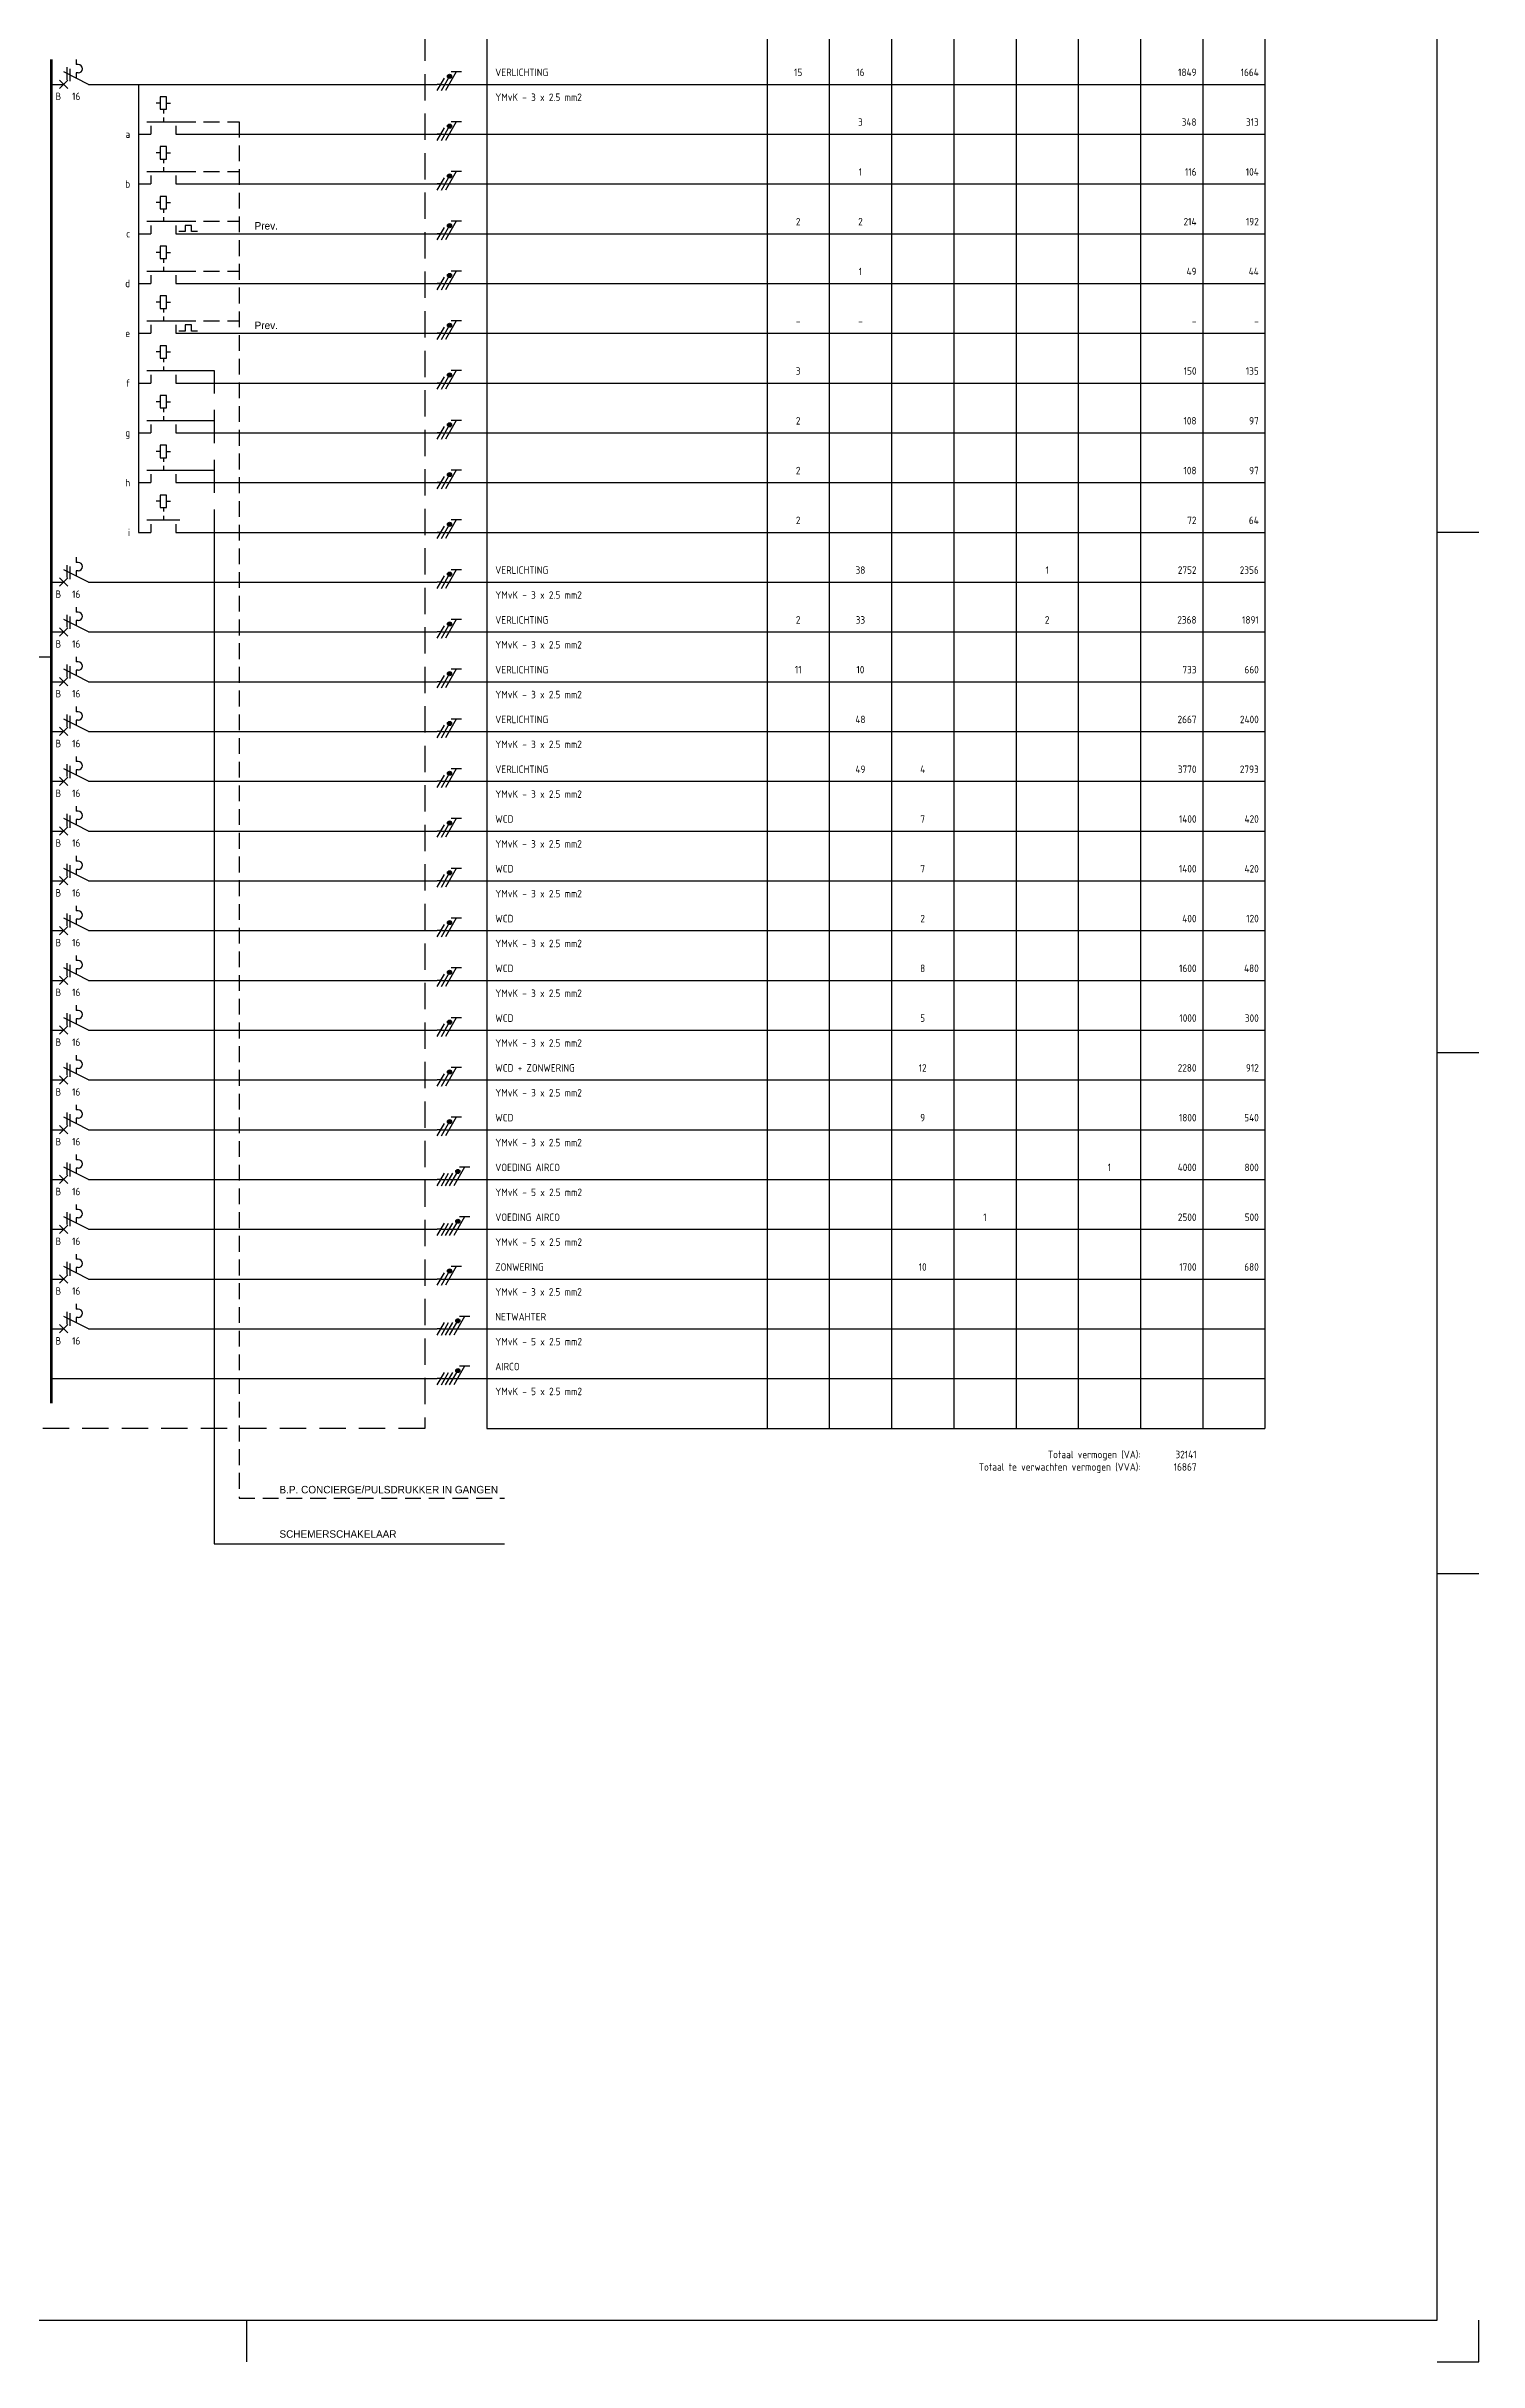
# Model space of a CAD drawing. Header units: millimetres. Extents: x 247 to 841, y 594 to 1446.
# Drawn here: x 496 to 841, y 594 to 1152 of the extents above; entities that cross this region are included whole.
import ezdxf
from ezdxf.enums import TextEntityAlignment as Align

# ---------------------------------------------------------------- set-up
doc = ezdxf.new("R2010")
doc.units = ezdxf.units.MM
for name, pattern in [('DASHED', [19.05, 12.7, -6.35]), ('HIDDEN', [9.525, 6.35, -3.175]), ('STABI11', [2, 1, -1])]:
    doc.linetypes.add(name, pattern=pattern)
doc.layers.get('0').update_dxf_attribs({"linetype": 'CONTINUOUS'})
for name, color, linetype in [('00kad018', 1, 'CONTINUOUS'), ('00kad070', 5, 'CONTINUOUS'), ('BL$2----_KADER', 7, 'CONTINUOUS'), ('EL$1----', 3, 'CONTINUOUS'), ('EL$1----__LK2+1', 3, 'CONTINUOUS'), ('EL$1----_LK2+2', 3, 'CONTINUOUS')]:
    doc.layers.add(name, color=color, linetype=linetype)
doc.styles.add('BURO-018', font='BUROFONT', dxfattribs={"height": 1.8})
doc.styles.add('STABICAD-018', font='ISOCP.SHX', dxfattribs={"height": 1.8})

# ---------------------------------------------------------------- blocks, each defined once
blk = doc.blocks.new('a1-windesheim-hor')
at = {"layer": '00kad018', "color": 1}
for p, q in [((400, 594), (400, 584)), ((525.5, 594), (525.5, 584)), ((651, 584), (651, 594)), ((841, 594), (831, 594)), ((841, 584), (841, 594)), ((831, 297), (841, 297))]:
    blk.add_line(p, q, dxfattribs=at)
at = {"layer": '00kad070', "color": 5}
for p, q in [((831, 584), (20, 584)), ((831, 10), (831, 584))]:
    blk.add_line(p, q, dxfattribs=at)
blk = doc.blocks.new('070903A')
at = {"color": 0, "linetype": 'Continuous'}
for p, q in [((-3, 0), (-4.5, 0)), ((-1.5, 1.5), (-3, 1.5)), ((-3, 1.5), (-3, 0)), ((-1.5, 0), (-1.5, 1.5)), ((0, 0), (-1.5, 0))]:
    blk.add_line(p, q, dxfattribs=at)
blk = doc.blocks.new('P-N-PE_3')
at = {"color": 0, "linetype": 'Continuous'}
for p, q in [((-3, 5.85), (-3, 3.35)), ((0, 0.87), (0, 6.17)), ((-3, 4.6), (1.5, 2)), ((1.5, 1), (-1.5, 2.73)), ((1.5, 0), (-1.5, 1.73)), ((0, 0.87), (0, 0))]:
    blk.add_line(p, q, dxfattribs=at)
at = {"color": 0, "linetype": 'Continuous', "const_width": 0.5}
blk.add_lwpolyline([(-1.68, 2.98, 1), (-2.18, 2.98, 1)], format="xyb", close=True, dxfattribs=at)
at = {"color": 0, "linetype": 'Continuous'}
blk.add_circle((-1.93, 2.98), 0.5, dxfattribs=at)
blk = doc.blocks.new('B3')
at = {"color": 0, "linetype": 'Continuous'}
for p, q in [((0, 9), (0, 21)), ((-6, 6), (-4.75, 6)), ((-4.75, 6.5), (-4.75, 6)), ((0, 9), (-3, 3)), ((-2.75, 6.5), (-2.75, 6)), ((-2.75, 6), (-1.5, 6)), ((-4.12, 3.75), (-1.12, 3.75)), ((-3.75, 4.5), (-0.75, 4.5)), ((-1, 4), (1, 2)), ((-1, 2), (1, 4)), ((0, 0), (0, 3))]:
    blk.add_line(p, q, dxfattribs=at)
blk.add_arc((-3.75, 6.5), 1, 0, 180, dxfattribs=at)
at = {"color": 0, "linetype": 'Continuous', "style": 'STABICAD-018'}
blk.add_attdef('FREEFIELD1', (-3, 12), '', height=1.8, rotation=90, dxfattribs=at)
for tag, p in [('CHARACTERISTIC', (1.91, 15.28)), ('AUTOMATICFUSE', (2, 6))]:
    blk.add_attdef(tag, text='', height=1.8, rotation=90, dxfattribs=at).set_placement(p, align=Align.TOP_CENTER)
blk = doc.blocks.new('m1')
at = {"color": 0, "linetype": 'Continuous'}
blk.add_line((0, 21), (0, 33), dxfattribs=at)
blk = doc.blocks.new('b1s')
at = {"color": 0, "linetype": 'Continuous'}
blk.add_line((0, 33), (0, 54), dxfattribs=at)
blk = doc.blocks.new('m1s')
at = {"color": 0, "linetype": 'Continuous'}
blk.add_line((0, 54), (0, 66), dxfattribs=at)
blk = doc.blocks.new('NONE')
at = {"color": 0, "linetype": 'Continuous'}
blk.add_line((0, 0), (0, 12), dxfattribs=at)
blk = doc.blocks.new('M2')
at = {"color": 0, "linetype": 'Continuous'}
for p, q in [((0, 9), (0, 12)), ((-6, 6.75), (-9, 6.75)), ((-9, 6.75), (-9, 5.25)), ((-7.5, 6.75), (-7.5, 7.75)), ((-6, 5.25), (-6, 6.75)), ((-6, 6.25), (-6, 6.25)), ((-3, 2), (-3, 10)), ((-2, 9), (0, 9)), ((-9, 5.25), (-6, 5.25)), ((-7.5, 5.25), (-7.5, 4.25)), ((-2, 3), (0, 3)), ((0, 0), (0, 3))]:
    blk.add_line(p, q, dxfattribs=at)
at = {"color": 0, "linetype": 'STABI11'}
blk.add_line((-6, 6), (-3, 6), dxfattribs=at)
at = {"color": 1, "linetype": 'Continuous', "style": 'BURO-018'}
blk.add_attdef('E_VRIJ1', (-6, 9), '', height=1.8, rotation=90, dxfattribs=at)
blk.add_attdef('E_IMS', text='', height=1.8, rotation=90, dxfattribs=at).set_placement((0, 6), align=Align.TOP_CENTER)
blk = doc.blocks.new('P-N-PE_5')
at = {"color": 0, "linetype": 'Continuous'}
for p, q in [((-3, 7.85), (-3, 5.35)), ((-3, 6.6), (1.5, 4)), ((0, 0.87), (0, 8.28)), ((1.5, 3), (-1.5, 4.73)), ((1.5, 2), (-1.5, 3.73)), ((1.5, 1), (-1.5, 2.73)), ((1.5, 0), (-1.5, 1.73)), ((0, 0.87), (0, 0))]:
    blk.add_line(p, q, dxfattribs=at)
at = {"color": 0, "linetype": 'Continuous', "const_width": 0.5}
blk.add_lwpolyline([(-1.68, 4.98, 1), (-2.18, 4.98, 1)], format="xyb", close=True, dxfattribs=at)
at = {"color": 0, "linetype": 'Continuous'}
blk.add_circle((-1.93, 4.98), 0.5, dxfattribs=at)
blk = doc.blocks.new('b1')
at = {"color": 0, "linetype": 'Continuous'}
blk.add_line((0, 0), (0, 21), dxfattribs=at)

msp = doc.modelspace()

# ---------------------------------------------------------------- linework, layer by layer
at = {"layer": 'EL$1----', "linetype": 'DASHED', "ltscale": 0.3}
for p, q in [((528, 1134), (542.25, 1134)), ((542.25, 1134), (542.25, 802.17)), ((528, 1122), (542.25, 1122)), ((528, 1110), (542.25, 1110)), ((528, 1098), (542.25, 1098)), ((528, 1086), (542.25, 1086)), ((542.25, 802.17), (606.25, 802.17))]:
    msp.add_line(p, q, dxfattribs=at)
at = {"layer": 'EL$1----'}
for p, q in [((528, 1074), (536.25, 1074)), ((536.25, 1074), (536.25, 1068.5)), ((528, 1062), (536.25, 1062)), ((536.25, 1064.5), (536.25, 1056.5)), ((528, 1050), (536.25, 1050)), ((536.25, 1052.5), (536.25, 1044.5)), ((536.25, 1040.5), (536.25, 791.17)), ((536.25, 791.17), (606.25, 791.17))]:
    msp.add_line(p, q, dxfattribs=at)
at = {"layer": 'EL$1----', "ltscale": 0.2}
msp.add_line((477.75, 1005), (497, 1005), dxfattribs=at)
at = {"layer": 'EL$1----__LK2+1', "color": 1}
for p, q in [((602, 1179), (602, 819)), ((669.5, 1179), (669.5, 819)), ((684.5, 1179), (684.5, 819)), ((699.5, 1179), (699.5, 819)), ((714.5, 1179), (714.5, 819)), ((729.5, 1179), (729.5, 819)), ((744.5, 1179), (744.5, 819)), ((759.5, 1179), (759.5, 819)), ((774.5, 1179), (774.5, 819)), ((789.5, 1179), (789.5, 819)), ((602, 819), (789.5, 819))]:
    msp.add_line(p, q, dxfattribs=at)
at = {"layer": 'EL$1----__LK2+1', "color": 1, "linetype": 'HIDDEN'}
for p, q in [((587, 1155), (587, 819)), ((587, 819), (485, 819))]:
    msp.add_line(p, q, dxfattribs=at)
at = {"layer": 'EL$1----__LK2+1'}
for p, q in [((518, 1143), (518, 1131)), ((587, 1143), (590, 1143)), ((596.17, 1143), (602, 1143)), ((602, 1143), (789.5, 1143)), ((518, 1131), (518, 1119)), ((587, 1131), (602, 1131)), ((602, 1131), (789.5, 1131)), ((518, 1119), (518, 1107)), ((587, 1119), (602, 1119)), ((602, 1119), (789.5, 1119)), ((518, 1107), (518, 1095)), ((587, 1107), (602, 1107)), ((602, 1107), (789.5, 1107)), ((518, 1095), (518, 1083)), ((587, 1095), (602, 1095)), ((602, 1095), (789.5, 1095)), ((518, 1083), (518, 1071)), ((587, 1083), (602, 1083)), ((602, 1083), (789.5, 1083)), ((518, 1071), (518, 1059)), ((587, 1071), (602, 1071)), ((602, 1071), (789.5, 1071)), ((518, 1059), (518, 1047)), ((587, 1059), (602, 1059)), ((602, 1059), (789.5, 1059)), ((518, 1047), (518, 1035)), ((587, 1047), (602, 1047)), ((602, 1047), (789.5, 1047)), ((587, 1035), (602, 1035)), ((602, 1035), (789.5, 1035)), ((587, 1023), (590, 1023)), ((596.17, 1023), (602, 1023)), ((602, 1023), (789.5, 1023)), ((587, 1011), (590, 1011)), ((596.17, 1011), (602, 1011)), ((602, 1011), (789.5, 1011)), ((587, 999), (590, 999)), ((596.17, 999), (602, 999)), ((602, 999), (789.5, 999)), ((587, 987), (590, 987)), ((596.17, 987), (602, 987)), ((602, 987), (789.5, 987)), ((587, 975), (590, 975)), ((596.17, 975), (602, 975)), ((602, 975), (789.5, 975)), ((587, 963), (590, 963)), ((596.17, 963), (602, 963)), ((602, 963), (789.5, 963)), ((587, 951), (590, 951)), ((596.17, 951), (602, 951)), ((602, 951), (789.5, 951)), ((587, 939), (590, 939)), ((596.17, 939), (602, 939)), ((602, 939), (789.5, 939)), ((587, 927), (590, 927)), ((596.17, 927), (602, 927)), ((602, 927), (789.5, 927)), ((587, 915), (590, 915)), ((596.17, 915), (602, 915)), ((602, 915), (789.5, 915)), ((587, 903), (590, 903)), ((596.17, 903), (602, 903)), ((602, 903), (789.5, 903)), ((587, 891), (590, 891)), ((596.17, 891), (602, 891)), ((602, 891), (789.5, 891)), ((587, 879), (590, 879)), ((598.28, 879), (602, 879)), ((602, 879), (789.5, 879)), ((587, 867), (590, 867)), ((598.28, 867), (602, 867)), ((602, 867), (789.5, 867)), ((587, 855), (590, 855)), ((596.17, 855), (602, 855)), ((602, 855), (789.5, 855)), ((587, 843), (590, 843)), ((598.28, 843), (602, 843)), ((602, 843), (789.5, 843)), ((587, 831), (590, 831)), ((598.28, 831), (602, 831)), ((602, 831), (789.5, 831))]:
    msp.add_line(p, q, dxfattribs=at)
for points in [[(497, 1137, 0.7, 0.7, 0), (497, 1149, 0.7, 0.7, 0)], [(497, 1125, 0.7, 0.7, 0), (497, 1137, 0.7, 0.7, 0)], [(497, 1113, 0.7, 0.7, 0), (497, 1125, 0.7, 0.7, 0)], [(497, 1101, 0.7, 0.7, 0), (497, 1113, 0.7, 0.7, 0)], [(497, 1089, 0.7, 0.7, 0), (497, 1101, 0.7, 0.7, 0)], [(497, 1077, 0.7, 0.7, 0), (497, 1089, 0.7, 0.7, 0)], [(497, 1065, 0.7, 0.7, 0), (497, 1077, 0.7, 0.7, 0)], [(497, 1053, 0.7, 0.7, 0), (497, 1065, 0.7, 0.7, 0)], [(497, 1041, 0.7, 0.7, 0), (497, 1053, 0.7, 0.7, 0)], [(497, 1029, 0.7, 0.7, 0), (497, 1041, 0.7, 0.7, 0)], [(497, 1017, 0.7, 0.7, 0), (497, 1029, 0.7, 0.7, 0)], [(497, 1005, 0.7, 0.7, 0), (497, 1017, 0.7, 0.7, 0)], [(497, 993, 0.7, 0.7, 0), (497, 1005, 0.7, 0.7, 0)], [(497, 981, 0.7, 0.7, 0), (497, 993, 0.7, 0.7, 0)], [(497, 969, 0.7, 0.7, 0), (497, 981, 0.7, 0.7, 0)], [(497, 957, 0.7, 0.7, 0), (497, 969, 0.7, 0.7, 0)], [(497, 945, 0.7, 0.7, 0), (497, 957, 0.7, 0.7, 0)], [(497, 933, 0.7, 0.7, 0), (497, 945, 0.7, 0.7, 0)], [(497, 921, 0.7, 0.7, 0), (497, 933, 0.7, 0.7, 0)], [(497, 909, 0.7, 0.7, 0), (497, 921, 0.7, 0.7, 0)], [(497, 897, 0.7, 0.7, 0), (497, 909, 0.7, 0.7, 0)], [(497, 885, 0.7, 0.7, 0), (497, 897, 0.7, 0.7, 0)], [(497, 873, 0.7, 0.7, 0), (497, 885, 0.7, 0.7, 0)], [(497, 861, 0.7, 0.7, 0), (497, 873, 0.7, 0.7, 0)], [(497, 849, 0.7, 0.7, 0), (497, 861, 0.7, 0.7, 0)], [(497, 837, 0.7, 0.7, 0), (497, 849, 0.7, 0.7, 0)], [(497, 825, 0.7, 0.7, 0), (497, 837, 0.7, 0.7, 0)]]:
    msp.add_lwpolyline(points, format="xyseb", dxfattribs=at)

# ---------------------------------------------------------------- block references
at = {"layer": 'BL$2----_KADER', "rotation": 270}
msp.add_blockref('a1-windesheim-hor', (247, 1435), dxfattribs=at)
at = {"layer": 'EL$1----__LK2+1'}
ref = msp.add_blockref('B3', (497, 1143), dxfattribs=dict(at, rotation=270))
ref.add_attrib('AUTOMATICFUSE', '16', dxfattribs={"layer": 'EL$1----', "color": 1, "height": 1.8, "style": 'STABICAD-018'}).set_placement((503, 1141), align=Align.TOP_CENTER)
ref.add_attrib('CHARACTERISTIC', 'B', (498, 1139.2), dxfattribs={"layer": 'EL$1----', "color": 1, "height": 1.8, "style": 'STABICAD-018'})
at = {"layer": 'EL$1----__LK2+1', "rotation": 270}
for name, p in [('P-N-PE_3', (590, 1143)), ('m1', (497, 1143)), ('M2', (518, 1131)), ('b1s', (497, 1143)), ('m1s', (497, 1143)), ('NONE', (563, 1143)), ('NONE', (575, 1143)), ('P-N-PE_3', (590, 1131)), ('M2', (518, 1119)), ('b1s', (497, 1131)), ('m1s', (497, 1131)), ('NONE', (563, 1131)), ('NONE', (575, 1131)), ('P-N-PE_3', (590, 1119)), ('b1s', (497, 1119)), ('m1s', (497, 1119)), ('NONE', (563, 1119)), ('NONE', (575, 1119)), ('M2', (518, 1107)), ('b1s', (497, 1107)), ('m1s', (497, 1107)), ('NONE', (563, 1107)), ('NONE', (575, 1107)), ('P-N-PE_3', (590, 1107)), ('M2', (518, 1095)), ('b1s', (497, 1095)), ('m1s', (497, 1095)), ('NONE', (563, 1095)), ('NONE', (575, 1095)), ('P-N-PE_3', (590, 1095)), ('M2', (518, 1083)), ('b1s', (497, 1083)), ('m1s', (497, 1083)), ('NONE', (563, 1083)), ('NONE', (575, 1083)), ('P-N-PE_3', (590, 1083)), ('M2', (518, 1071)), ('P-N-PE_3', (590, 1071)), ('M2', (518, 1059)), ('b1s', (497, 1071)), ('m1s', (497, 1071)), ('NONE', (563, 1071)), ('NONE', (575, 1071)), ('P-N-PE_3', (590, 1059)), ('M2', (518, 1047)), ('b1s', (497, 1059)), ('m1s', (497, 1059)), ('NONE', (563, 1059)), ('NONE', (575, 1059)), ('P-N-PE_3', (590, 1047)), ('M2', (518, 1035)), ('b1s', (497, 1047)), ('m1s', (497, 1047)), ('NONE', (563, 1047)), ('NONE', (575, 1047)), ('b1s', (497, 1035)), ('m1s', (497, 1035)), ('NONE', (563, 1035)), ('NONE', (575, 1035)), ('P-N-PE_3', (590, 1035)), ('m1', (497, 1023)), ('b1s', (497, 1023)), ('m1s', (497, 1023)), ('NONE', (563, 1023)), ('NONE', (575, 1023)), ('P-N-PE_3', (590, 1023)), ('m1', (497, 1011)), ('b1s', (497, 1011)), ('m1s', (497, 1011)), ('NONE', (563, 1011)), ('NONE', (575, 1011)), ('P-N-PE_3', (590, 1011)), ('P-N-PE_3', (590, 999)), ('m1', (497, 999)), ('b1s', (497, 999)), ('m1s', (497, 999)), ('NONE', (563, 999)), ('NONE', (575, 999)), ('P-N-PE_3', (590, 987)), ('m1', (497, 987)), ('b1s', (497, 987)), ('m1s', (497, 987)), ('NONE', (563, 987)), ('NONE', (575, 987)), ('P-N-PE_3', (590, 975)), ('m1', (497, 975)), ('b1s', (497, 975)), ('m1s', (497, 975)), ('NONE', (563, 975)), ('NONE', (575, 975)), ('P-N-PE_3', (590, 963)), ('m1', (497, 963)), ('b1s', (497, 963)), ('m1s', (497, 963)), ('NONE', (563, 963)), ('NONE', (575, 963)), ('m1', (497, 951)), ('b1s', (497, 951)), ('m1s', (497, 951)), ('NONE', (563, 951)), ('NONE', (575, 951)), ('P-N-PE_3', (590, 951)), ('m1', (497, 939)), ('b1s', (497, 939)), ('m1s', (497, 939)), ('NONE', (563, 939)), ('NONE', (575, 939)), ('P-N-PE_3', (590, 939)), ('m1', (497, 927)), ('b1s', (497, 927)), ('m1s', (497, 927)), ('NONE', (563, 927)), ('NONE', (575, 927)), ('P-N-PE_3', (590, 927)), ('P-N-PE_3', (590, 915)), ('m1', (497, 915)), ('b1s', (497, 915)), ('m1s', (497, 915)), ('NONE', (563, 915)), ('NONE', (575, 915)), ('P-N-PE_3', (590, 903)), ('m1', (497, 903)), ('b1s', (497, 903)), ('m1s', (497, 903)), ('NONE', (563, 903)), ('NONE', (575, 903)), ('P-N-PE_3', (590, 891)), ('m1', (497, 891)), ('b1s', (497, 891)), ('m1s', (497, 891)), ('NONE', (563, 891)), ('NONE', (575, 891)), ('P-N-PE_5', (590, 879)), ('m1', (497, 879)), ('b1s', (497, 879)), ('m1s', (497, 879)), ('NONE', (563, 879)), ('NONE', (575, 879)), ('m1', (497, 867)), ('b1s', (497, 867)), ('m1s', (497, 867)), ('NONE', (563, 867)), ('NONE', (575, 867)), ('P-N-PE_5', (590, 867)), ('m1', (497, 855)), ('b1s', (497, 855)), ('m1s', (497, 855)), ('NONE', (563, 855)), ('NONE', (575, 855)), ('P-N-PE_3', (590, 855)), ('m1', (497, 843)), ('b1s', (497, 843)), ('m1s', (497, 843)), ('NONE', (563, 843)), ('NONE', (575, 843)), ('P-N-PE_5', (590, 843)), ('P-N-PE_5', (590, 831)), ('b1', (497, 831)), ('m1', (497, 831)), ('b1s', (497, 831)), ('m1s', (497, 831)), ('NONE', (563, 831)), ('NONE', (575, 831))]:
    msp.add_blockref(name, p, dxfattribs=at)
at = {"layer": 'EL$1----__LK2+1'}
ref = msp.add_blockref('B3', (497, 1023), dxfattribs=dict(at, rotation=270))
ref.add_attrib('AUTOMATICFUSE', '16', dxfattribs={"layer": 'EL$1----', "color": 1, "height": 1.8, "style": 'STABICAD-018'}).set_placement((503, 1021), align=Align.TOP_CENTER)
ref.add_attrib('CHARACTERISTIC', 'B', (498, 1019.2), dxfattribs={"layer": 'EL$1----', "color": 1, "height": 1.8, "style": 'STABICAD-018'})
ref = msp.add_blockref('B3', (497, 1011), dxfattribs=dict(at, rotation=270))
ref.add_attrib('AUTOMATICFUSE', '16', dxfattribs={"layer": 'EL$1----', "color": 1, "height": 1.8, "style": 'STABICAD-018'}).set_placement((503, 1009), align=Align.TOP_CENTER)
ref.add_attrib('CHARACTERISTIC', 'B', (498, 1007.2), dxfattribs={"layer": 'EL$1----', "color": 1, "height": 1.8, "style": 'STABICAD-018'})
ref = msp.add_blockref('B3', (497, 999), dxfattribs=dict(at, rotation=270))
ref.add_attrib('AUTOMATICFUSE', '16', dxfattribs={"layer": 'EL$1----', "color": 1, "height": 1.8, "style": 'STABICAD-018'}).set_placement((503, 997), align=Align.TOP_CENTER)
ref.add_attrib('CHARACTERISTIC', 'B', (498, 995.2), dxfattribs={"layer": 'EL$1----', "color": 1, "height": 1.8, "style": 'STABICAD-018'})
ref = msp.add_blockref('B3', (497, 987), dxfattribs=dict(at, rotation=270))
ref.add_attrib('AUTOMATICFUSE', '16', dxfattribs={"layer": 'EL$1----', "color": 1, "height": 1.8, "style": 'STABICAD-018'}).set_placement((503, 985), align=Align.TOP_CENTER)
ref.add_attrib('CHARACTERISTIC', 'B', (498, 983.2), dxfattribs={"layer": 'EL$1----', "color": 1, "height": 1.8, "style": 'STABICAD-018'})
ref = msp.add_blockref('B3', (497, 975), dxfattribs=dict(at, rotation=270))
ref.add_attrib('AUTOMATICFUSE', '16', dxfattribs={"layer": 'EL$1----', "color": 1, "height": 1.8, "style": 'STABICAD-018'}).set_placement((503, 973), align=Align.TOP_CENTER)
ref.add_attrib('CHARACTERISTIC', 'B', (498, 971.2), dxfattribs={"layer": 'EL$1----', "color": 1, "height": 1.8, "style": 'STABICAD-018'})
ref = msp.add_blockref('B3', (497, 963), dxfattribs=dict(at, rotation=270))
ref.add_attrib('AUTOMATICFUSE', '16', dxfattribs={"layer": 'EL$1----', "color": 1, "height": 1.8, "style": 'STABICAD-018'}).set_placement((503, 961), align=Align.TOP_CENTER)
ref.add_attrib('CHARACTERISTIC', 'B', (498, 959.2), dxfattribs={"layer": 'EL$1----', "color": 1, "height": 1.8, "style": 'STABICAD-018'})
ref = msp.add_blockref('B3', (497, 951), dxfattribs=dict(at, rotation=270))
ref.add_attrib('AUTOMATICFUSE', '16', dxfattribs={"layer": 'EL$1----', "color": 1, "height": 1.8, "style": 'STABICAD-018'}).set_placement((503, 949), align=Align.TOP_CENTER)
ref.add_attrib('CHARACTERISTIC', 'B', (498, 947.2), dxfattribs={"layer": 'EL$1----', "color": 1, "height": 1.8, "style": 'STABICAD-018'})
ref = msp.add_blockref('B3', (497, 939), dxfattribs=dict(at, rotation=270))
ref.add_attrib('AUTOMATICFUSE', '16', dxfattribs={"layer": 'EL$1----', "color": 1, "height": 1.8, "style": 'STABICAD-018'}).set_placement((503, 937), align=Align.TOP_CENTER)
ref.add_attrib('CHARACTERISTIC', 'B', (498, 935.2), dxfattribs={"layer": 'EL$1----', "color": 1, "height": 1.8, "style": 'STABICAD-018'})
ref = msp.add_blockref('B3', (497, 927), dxfattribs=dict(at, rotation=270))
ref.add_attrib('AUTOMATICFUSE', '16', dxfattribs={"layer": 'EL$1----', "color": 1, "height": 1.8, "style": 'STABICAD-018'}).set_placement((503, 925), align=Align.TOP_CENTER)
ref.add_attrib('CHARACTERISTIC', 'B', (498, 923.2), dxfattribs={"layer": 'EL$1----', "color": 1, "height": 1.8, "style": 'STABICAD-018'})
ref = msp.add_blockref('B3', (497, 915), dxfattribs=dict(at, rotation=270))
ref.add_attrib('AUTOMATICFUSE', '16', dxfattribs={"layer": 'EL$1----', "color": 1, "height": 1.8, "style": 'STABICAD-018'}).set_placement((503, 913), align=Align.TOP_CENTER)
ref.add_attrib('CHARACTERISTIC', 'B', (498, 911.2), dxfattribs={"layer": 'EL$1----', "color": 1, "height": 1.8, "style": 'STABICAD-018'})
ref = msp.add_blockref('B3', (497, 903), dxfattribs=dict(at, rotation=270))
ref.add_attrib('AUTOMATICFUSE', '16', dxfattribs={"layer": 'EL$1----', "color": 1, "height": 1.8, "style": 'STABICAD-018'}).set_placement((503, 901), align=Align.TOP_CENTER)
ref.add_attrib('CHARACTERISTIC', 'B', (498, 899.2), dxfattribs={"layer": 'EL$1----', "color": 1, "height": 1.8, "style": 'STABICAD-018'})
ref = msp.add_blockref('B3', (497, 891), dxfattribs=dict(at, rotation=270))
ref.add_attrib('AUTOMATICFUSE', '16', dxfattribs={"layer": 'EL$1----', "color": 1, "height": 1.8, "style": 'STABICAD-018'}).set_placement((503, 889), align=Align.TOP_CENTER)
ref.add_attrib('CHARACTERISTIC', 'B', (498, 887.2), dxfattribs={"layer": 'EL$1----', "color": 1, "height": 1.8, "style": 'STABICAD-018'})
ref = msp.add_blockref('B3', (497, 879), dxfattribs=dict(at, rotation=270))
ref.add_attrib('AUTOMATICFUSE', '16', dxfattribs={"layer": 'EL$1----', "color": 1, "height": 1.8, "style": 'STABICAD-018'}).set_placement((503, 877), align=Align.TOP_CENTER)
ref.add_attrib('CHARACTERISTIC', 'B', (498, 875.2), dxfattribs={"layer": 'EL$1----', "color": 1, "height": 1.8, "style": 'STABICAD-018'})
ref = msp.add_blockref('B3', (497, 867), dxfattribs=dict(at, rotation=270))
ref.add_attrib('AUTOMATICFUSE', '16', dxfattribs={"layer": 'EL$1----', "color": 1, "height": 1.8, "style": 'STABICAD-018'}).set_placement((503, 865), align=Align.TOP_CENTER)
ref.add_attrib('CHARACTERISTIC', 'B', (498, 863.2), dxfattribs={"layer": 'EL$1----', "color": 1, "height": 1.8, "style": 'STABICAD-018'})
ref = msp.add_blockref('B3', (497, 855), dxfattribs=dict(at, rotation=270))
ref.add_attrib('AUTOMATICFUSE', '16', dxfattribs={"layer": 'EL$1----', "color": 1, "height": 1.8, "style": 'STABICAD-018'}).set_placement((503, 853), align=Align.TOP_CENTER)
ref.add_attrib('CHARACTERISTIC', 'B', (498, 851.2), dxfattribs={"layer": 'EL$1----', "color": 1, "height": 1.8, "style": 'STABICAD-018'})
ref = msp.add_blockref('B3', (497, 843), dxfattribs=dict(at, rotation=270))
ref.add_attrib('AUTOMATICFUSE', '16', dxfattribs={"layer": 'EL$1----', "color": 1, "height": 1.8, "style": 'STABICAD-018'}).set_placement((503, 841), align=Align.TOP_CENTER)
ref.add_attrib('CHARACTERISTIC', 'B', (498, 839.2), dxfattribs={"layer": 'EL$1----', "color": 1, "height": 1.8, "style": 'STABICAD-018'})
at = {"layer": 'EL$1----_LK2+2'}
for p in [(532.25, 1107.5), (532.25, 1083.5)]:
    msp.add_blockref('070903A', p, dxfattribs=at)

# ---------------------------------------------------------------- texts
at = {"layer": 'EL$1----', "color": 1, "style": 'BURO-018'}
for s, p in [('Prev.', (546, 1108)), ('Prev.', (546, 1084)), ('B.P. CONCIERGE/PULSDRUKKER IN GANGEN', (551.98, 803.33)), ('SCHEMERSCHAKELAAR', (551.98, 792.63))]:
    msp.add_text(s, height=1.8, dxfattribs=at).set_placement(p)
at = {"layer": 'EL$1----__LK2+1', "color": 1, "style": 'STABICAD-018'}
for s, p in [('VERLICHTING', (604, 1145)), ('YMvK - 3 x 2.5 mm2', (604, 1139)), ('VERLICHTING', (604, 1025)), ('YMvK - 3 x 2.5 mm2', (604, 1019)), ('VERLICHTING', (604, 1013)), ('YMvK - 3 x 2.5 mm2', (604, 1007)), ('VERLICHTING', (604, 1001)), ('YMvK - 3 x 2.5 mm2', (604, 995)), ('VERLICHTING', (604, 989)), ('YMvK - 3 x 2.5 mm2', (604, 983)), ('VERLICHTING', (604, 977)), ('YMvK - 3 x 2.5 mm2', (604, 971)), ('WCD', (604, 965)), ('YMvK - 3 x 2.5 mm2', (604, 959)), ('WCD', (604, 953)), ('YMvK - 3 x 2.5 mm2', (604, 947)), ('WCD', (604, 941)), ('YMvK - 3 x 2.5 mm2', (604, 935)), ('WCD', (604, 929)), ('YMvK - 3 x 2.5 mm2', (604, 923)), ('WCD', (604, 917)), ('YMvK - 3 x 2.5 mm2', (604, 911)), ('WCD + ZONWERING', (604, 905)), ('YMvK - 3 x 2.5 mm2', (604, 899)), ('WCD', (604, 893)), ('YMvK - 3 x 2.5 mm2', (604, 887)), ('VOEDING AIRCO', (604, 881)), ('YMvK - 5 x 2.5 mm2', (604, 875)), ('VOEDING AIRCO', (604, 869)), ('YMvK - 5 x 2.5 mm2', (604, 863)), ('ZONWERING', (604, 857)), ('YMvK - 3 x 2.5 mm2', (604, 851)), ('NETWAHTER', (604, 845)), ('YMvK - 5 x 2.5 mm2', (604, 839)), ('AIRCO', (604, 833)), ('YMvK - 5 x 2.5 mm2', (604, 827))]:
    msp.add_text(s, height=1.8, dxfattribs=at).set_placement(p)
for s, p in [('15', (677, 1145)), ('16', (692, 1145)), ('3', (692, 1133)), ('1', (692, 1121)), ('2', (677, 1109)), ('2', (692, 1109)), ('1', (692, 1097)), ('-', (677, 1085)), ('-', (692, 1085)), ('3', (677, 1073)), ('2', (677, 1061)), ('2', (677, 1049)), ('2', (677, 1037)), ('38', (692, 1025)), ('1', (737, 1025)), ('2', (677, 1013)), ('33', (692, 1013)), ('2', (737, 1013)), ('11', (677, 1001)), ('10', (692, 1001)), ('48', (692, 989)), ('49', (692, 977)), ('4', (707, 977)), ('7', (707, 965)), ('7', (707, 953)), ('2', (707, 941)), ('8', (707, 929)), ('5', (707, 917)), ('12', (707, 905)), ('9', (707, 893)), ('1', (752, 881)), ('1', (722, 869)), ('10', (707, 857))]:
    msp.add_text(s, height=1.8, dxfattribs=at).set_placement(p, align=Align.CENTER)
for s, p in [('1849', (773, 1145)), ('1664', (788, 1145)), ('348', (773, 1133)), ('313', (788, 1133)), ('116', (773, 1121)), ('104', (788, 1121)), ('214', (773, 1109)), ('192', (788, 1109)), ('49', (773, 1097)), ('44', (788, 1097)), ('-', (773, 1085)), ('-', (788, 1085)), ('150', (773, 1073)), ('135', (788, 1073)), ('108', (773, 1061)), ('97', (788, 1061)), ('108', (773, 1049)), ('97', (788, 1049)), ('72', (773, 1037)), ('64', (788, 1037)), ('2752', (773, 1025)), ('2356', (788, 1025)), ('2368', (773, 1013)), ('1891', (788, 1013)), ('733', (773, 1001)), ('660', (788, 1001)), ('2667', (773, 989)), ('2400', (788, 989)), ('3770', (773, 977)), ('2793', (788, 977)), ('1400', (773, 965)), ('420', (788, 965)), ('1400', (773, 953)), ('420', (788, 953)), ('400', (773, 941)), ('120', (788, 941)), ('1600', (773, 929)), ('480', (788, 929)), ('1000', (773, 917)), ('300', (788, 917)), ('2280', (773, 905)), ('912', (788, 905)), ('1800', (773, 893)), ('540', (788, 893)), ('4000', (773, 881)), ('800', (788, 881)), ('2500', (773, 869)), ('500', (788, 869)), ('1700', (773, 857)), ('680', (788, 857)), ('Totaal te verwachten vermogen (VVA):', (759.5, 808.8)), ('Totaal vermogen (VA):', (759.5, 811.8)), ('16867', (773, 808.8)), ('32141', (773, 811.8))]:
    msp.add_text(s, height=1.8, dxfattribs=at).set_placement(p, align=Align.RIGHT)
for s, p in [('a', (516, 1131)), ('b', (516, 1119)), ('c', (516, 1107)), ('d', (516, 1095)), ('e', (516, 1083)), ('f', (516, 1071)), ('g', (516, 1059)), ('h', (516, 1047)), ('i', (516, 1035))]:
    msp.add_text(s, height=1.8, dxfattribs=at).set_placement(p, align=Align.MIDDLE_RIGHT)

doc.saveas('drawing.dxf')
